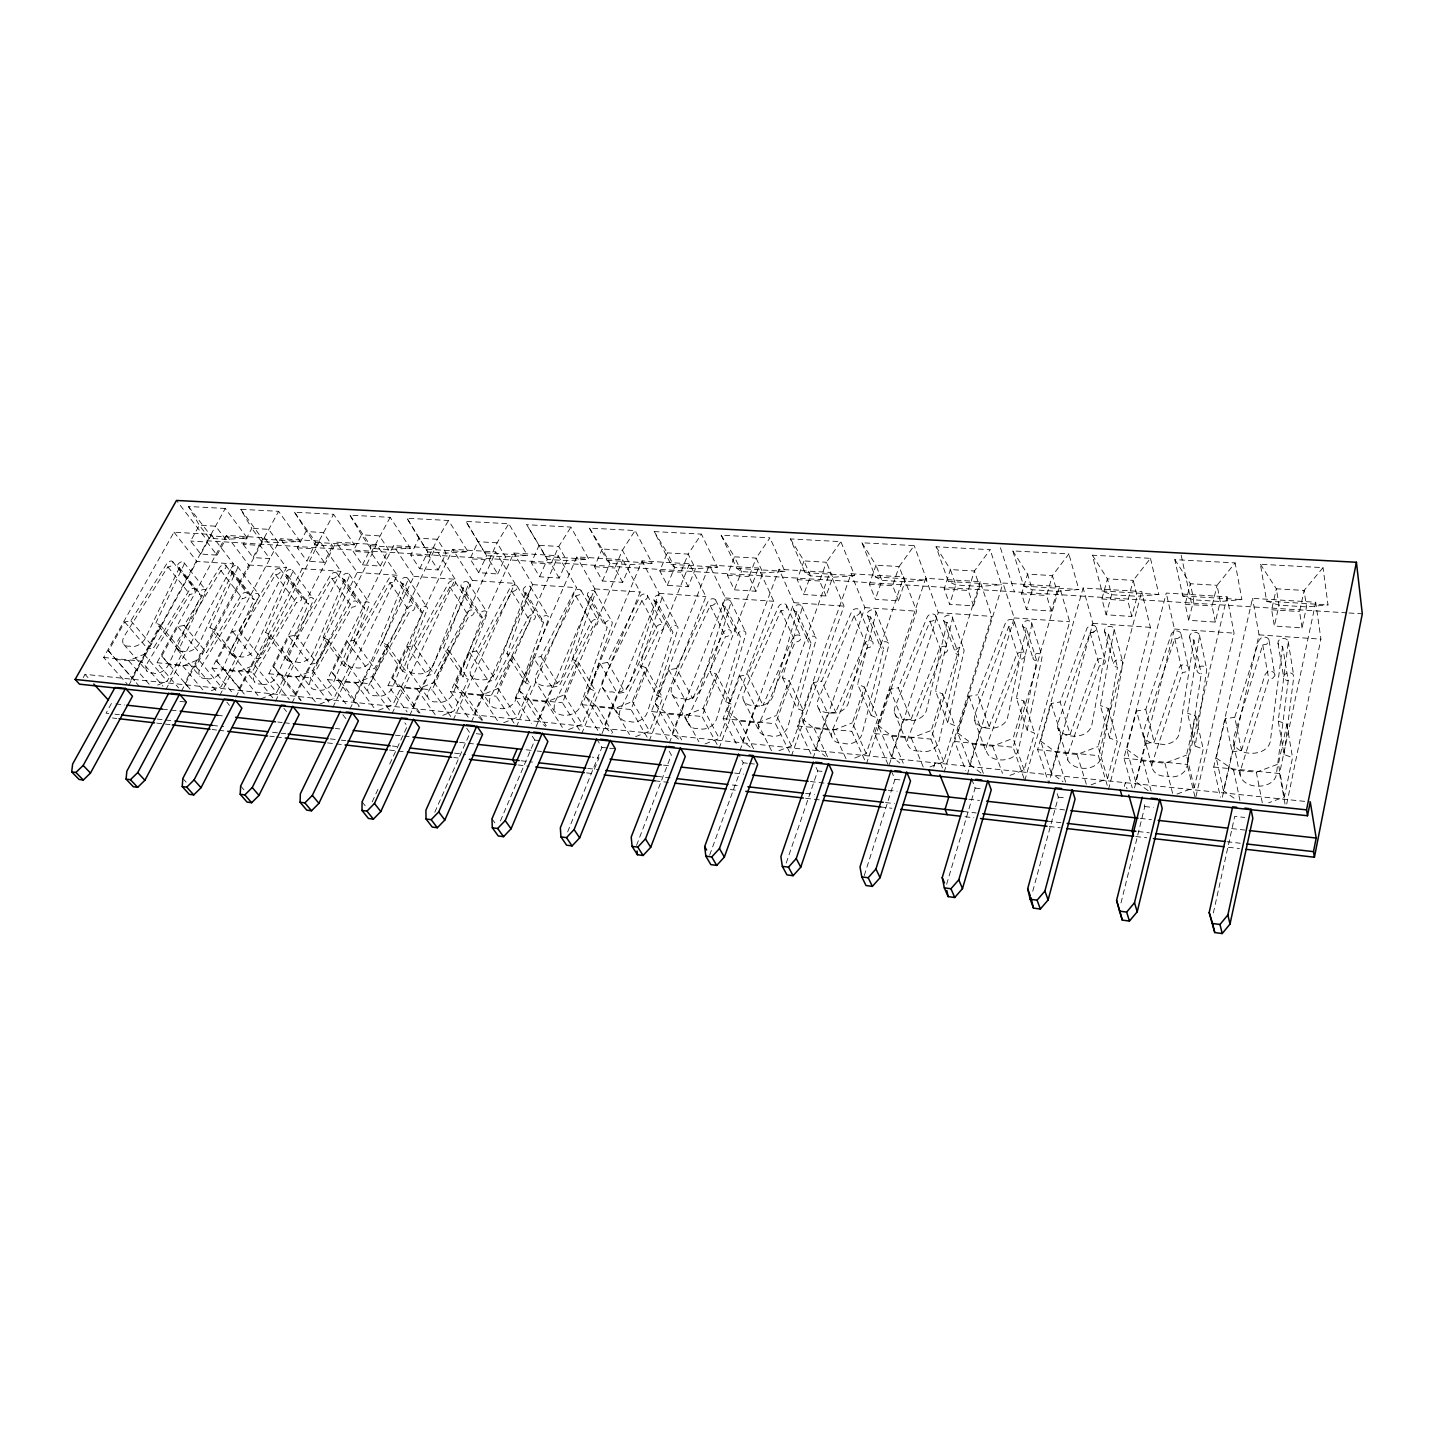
<?xml version="1.0" encoding="UTF-8"?>
<svg xmlns="http://www.w3.org/2000/svg" width="1434" height="1434" viewBox="0 0 1434 1434"><rect width="100%" height="100%" fill="white"/><g stroke="black" fill="none" stroke-linecap="round" stroke-linejoin="round"><path stroke-width="0.75" stroke-dasharray="5 3.75" d="M1269.054 640.389L1274.898 675.593L1272.693 678.318L1268.749 679.071L1240.285 771.098C1237.775 789.525 1272.962 791.532 1276.35 774.665L1288.216 680.612L1282.588 646.375A5.18 3.944 -8.2 0 1 1278.913 640.335L1280.992 638.919A5.18 3.944 -8.2 0 1 1288.252 642.486L1278.214 721.051L1284.057 754.499L1292.536 757.672L1284.344 796.999L1268.624 802.807M1284.057 754.499L1293.755 676.794A5.073 3.908 -7.5 0 0 1286.639 673.209L1284.613 674.607A5.073 3.908 -7.5 0 0 1288.216 680.612M1282.588 646.375L1270.291 741.486C1266.688 758.658 1231.107 756.758 1233.491 738.098L1262.727 644.959L1266.76 644.171L1269.036 640.908A3.872 2.94 -8.8 0 0 1268.498 638.99L1268.194 638.56A5.144 3.926 -8.8 0 0 1261.239 637.879L1258.98 640.424L1234.764 717.251L1241.486 750.484L1232.2 751.936L1223.453 790.69L1235.301 799.043M980.946 773.016L969.796 764.394L980.677 728.042L989.155 726.626L977.683 694.773L1005.61 622.589L1007.851 620.205A4.732 3.603 -17.4 0 1 1014.053 620.814L1025.113 656.18L1022.908 658.762L1019.287 659.479L986.467 745.967C982.666 763.497 1015.469 764.537 1018.66 749.157L1036.728 660.841L1026.35 628.11A4.75 3.621 -16.8 0 1 1023.553 622.446L1025.525 621.101A4.75 3.621 -16.8 0 1 1029.092 620.779L1030.956 621.764A4.75 3.621 -16.8 0 1 1031.745 624.435L1016.383 698.161L1027.174 730.229L1034.559 733.15L1024.109 770.022L1008.048 776.081M1176.991 794.077L1194.235 787.66L1203.251 749.193L1195.167 746.092L1206.711 670.019A4.929 3.818 -10.5 0 0 1202.445 666.075A4.929 3.818 -10.5 0 0 1196.996 669.803A4.929 3.818 -10.5 0 0 1201.262 673.765L1187.155 765.846A14.34 11.526 -10.3 0 1 1166.792 776.099M1195.167 746.092L1187.531 713.128L1199.487 636.23A5.019 3.836 -11.1 0 0 1195.149 632.269A5.019 3.836 -11.1 0 0 1189.593 636.087A5.019 3.836 -11.1 0 0 1193.913 640.048L1201.262 673.765M1193.913 640.048L1179.304 733.115A14.627 11.633 -11.1 0 1 1158.511 743.619M294.454 512.189L315.785 542.375L306.966 561.178L324.263 562.325L332.616 546.031L354.449 544.759L333.548 514.286L294.454 512.189L315.337 544.938L332.616 546.031L323.206 532.552L305.854 531.53L297.358 547.824L306.966 561.178M1091.095 784.828L1107.55 778.68L1117.319 741.019L1109.593 738.008L1122.84 663.512A4.786 3.71 -13.5 0 0 1116.405 660.106L1114.433 661.433A4.786 3.71 -13.5 0 0 1117.48 667.186L1101.312 757.331C1097.602 771.313 1073.941 771.725 1067.738 760.038L1057.181 725.012L1090.163 632.645C1093.389 633.344 1097.996 629.813 1095.612 626.515A4.858 3.71 -14.6 0 0 1089.159 625.869L1086.936 628.307L1060.12 701.979L1070.14 734.28L1061.411 735.714L1051.176 772.836L1062.953 781.655M1109.593 738.008L1100.326 705.492L1114.057 630.225A4.894 3.728 -14 0 0 1107.496 626.819L1105.489 628.182A4.894 3.728 -14 0 0 1108.572 633.971L1117.48 667.186M1108.572 633.971L1091.812 725.066C1088.012 738.743 1067.021 739.084 1058.704 730.175M1027.174 730.229L1042.016 657.238A4.66 3.603 -16.4 0 0 1041.209 654.585L1039.381 653.599A4.66 3.603 -16.4 0 0 1035.868 653.904L1033.95 655.213A4.66 3.603 -16.4 0 0 1036.728 660.841M1286.71 804.008L1320.911 639.152L1315.713 602.244L1252.545 598.372L1213.72 767.047L1220.424 797.214M1026.35 628.11L1007.636 717.323C1004.356 732.81 971.033 732.129 974.869 714.311L1008.622 626.837L1013.318 625.367L1014.519 621.621M1284.344 796.999L1278.411 764.017L1286.854 724.206L1278.214 721.051M1285.025 803.99L1279.54 773.535L1315.713 602.244M1260.396 564.261L1276.35 588.8L1271.653 609.773L1274.378 626.031L1302.036 627.895L1306.517 606.887L1304.115 590.432L1323.026 567.631L1260.396 564.261L1266.652 601.115L1279.003 605.166L1306.517 606.887L1328.009 604.915L1323.026 567.631M1302.036 627.895L1299.562 611.547L1304.115 590.432L1276.35 588.8L1279.003 605.166L1274.378 626.031M1213.343 913.01L1234.728 816.358L1244.802 817.452M1222.36 797.179L1259.034 634.868L1252.545 598.372M929.985 766.903L943.715 761.687L954.793 725.568L947.749 722.718L964.024 651.179A4.553 3.495 -19.1 0 0 960.475 647.469A4.553 3.495 -19.1 0 0 955.277 651.018A4.553 3.495 -19.1 0 0 958.826 654.729L939.001 741.27A13.264 10.54 -20.6 0 1 919.857 750.986M1223.453 790.69L1216.265 758.012L1225.299 718.793L1234.764 717.251M947.749 722.718L935.542 691.08L952.427 618.843A4.643 3.513 -19.5 0 0 948.824 615.132A4.643 3.513 -19.5 0 0 943.518 618.735A4.643 3.513 -19.5 0 0 947.103 622.446L958.826 654.729M1195.92 796.587L1234.065 633.147L1227.074 596.813L1166.254 593.067L1123.951 758.174L1132.268 787.929M947.103 622.446L926.561 709.866A13.533 10.612 -21 0 1 926.364 710.619A13.498 10.576 -21 0 1 907.077 719.778A13.48 10.558 -21.2 0 1 895.013 706.962L930.003 621.227A4.625 3.495 -20 0 0 935.739 618.179A4.625 3.495 -20 0 0 932.942 614.021A4.625 3.495 -20 0 0 927.224 617.068L898.258 687.818L911.074 719.241L902.846 720.639L891.356 756.274L899.835 763.031M1194.235 787.66L1186.474 755.126L1195.759 716.193L1187.531 713.128M1194.898 796.623L1187.191 764.43L1227.074 596.813M1174.822 559.636L1190.328 583.728L1185.201 604.27L1188.696 620.295L1215.333 622.087L1220.262 601.491L1217.072 585.305L1235.14 562.899L1174.822 559.636L1182.745 595.935L1193.751 599.842L1220.262 601.491L1241.898 599.591L1235.14 562.899M1215.333 622.087L1212.089 605.973L1217.072 585.305L1190.328 583.728L1193.751 599.842L1188.696 620.295M1120.994 902.972L1144.798 806.553L1143.776 802.807M854.718 758.048L866.208 753.657L877.877 718.273L871.137 715.476L888.757 645.336A4.463 3.388 -21.7 0 0 885.423 641.697A4.463 3.388 -21.7 0 0 880.297 645.175A4.463 3.388 -21.7 0 0 883.631 648.813L862.192 733.652A12.978 10.199 -23.5 0 1 843.407 743.206A12.924 10.146 -23.7 0 1 832.258 730.695L867.373 647.541A4.427 3.37 -22.2 0 0 872.894 644.601A4.427 3.37 -22.2 0 0 870.348 640.55A4.427 3.37 -22.2 0 0 864.827 643.472L835.735 712.124L827.741 713.505L815.713 748.423L825.339 756.363M1148.114 790.636L1135.656 781.584L1145.192 743.672L1136.588 710.977L1145.748 709.471L1171.327 634.258A5.001 3.818 -11.8 0 1 1177.404 631.032A5.001 3.818 -11.8 0 1 1180.881 635.477A5.001 3.818 -11.8 0 1 1174.804 638.686L1143.938 729.852A14.573 11.58 -11.4 0 0 1158.547 743.601M1134.545 787.893L1174.446 629.024L1166.254 593.067M1124.328 786.441L1125.278 782.677L1127.034 788.879M1135.656 781.584L1126.748 749.355L1136.588 710.977M871.137 715.476L857.64 684.269L875.905 613.465A4.535 3.406 -22 0 0 872.535 609.826A4.535 3.406 -22 0 0 867.301 613.358A4.535 3.406 -22 0 0 870.671 616.996L883.631 648.813M1108.482 789.542L1150.373 627.357L1141.715 591.561L1083.118 587.976L1037.624 749.659L1048.846 783.215L1092.887 623.378L1083.118 587.976M870.671 616.996L848.444 702.678A13.229 10.253 -23.7 0 1 829.318 712.429A13.193 10.217 -23.9 0 1 818.025 699.882L854.162 615.831A4.517 3.388 -22.5 0 0 859.773 612.838A4.517 3.388 -22.5 0 0 857.209 608.751A4.517 3.388 -22.5 0 0 851.581 611.744L821.664 681.132L835.735 712.124M1107.227 785.312L1098.444 755.664L1141.715 591.561M1092.35 555.191L1107.442 578.834L1101.921 598.982L1106.116 614.756L1131.802 616.477L1137.144 596.293L1133.236 580.358L1150.48 558.328L1092.35 555.191L1101.832 590.933L1111.583 594.698L1137.144 596.293L1158.869 594.465L1150.48 558.328M1107.55 778.68L1098.103 746.576L1108.177 708.486L1100.326 705.492M1131.802 616.477L1127.823 600.631L1133.236 580.358L1107.442 578.834L1111.583 594.698L1106.116 614.756M1032.749 891.267L1058.328 797.143L1057.109 793.432M810.999 643.113L796.892 611.744A4.445 3.298 -24.2 0 1 793.719 608.177A4.445 3.298 -24.2 0 1 798.881 604.7A4.445 3.298 -24.2 0 1 802.036 608.267L782.498 677.708L789.041 680.415L803.649 711.21L797.179 708.486L816.054 639.689A4.374 3.298 -24 0 0 812.935 636.122A4.374 3.298 -24 0 0 807.88 639.546A4.374 3.298 -24 0 0 810.999 643.113L788.055 726.321A12.727 9.877 -26 0 1 787.84 727.038A12.691 9.859 -26 0 1 769.682 735.678A12.673 9.823 -26.2 0 1 759.16 723.453L795.296 641.876A4.338 3.262 -24.5 0 0 800.728 638.99A4.338 3.262 -24.5 0 0 798.362 635.011A4.338 3.262 -24.5 0 0 792.93 637.897L763.013 705.259L755.234 706.603L742.704 740.858L750.305 747.329M1051.176 772.836L1040.672 741.019L1051.23 703.485L1060.12 701.979M796.892 611.744L773.123 695.741A12.96 9.913 -26.2 0 1 754.356 705.331A12.924 9.877 -26.4 0 1 743.78 693.052L780.938 610.597A4.427 3.28 -24.6 0 0 786.459 607.658A4.427 3.28 -24.6 0 0 784.075 603.66A4.427 3.28 -24.6 0 0 778.554 606.6L747.795 674.661L763.013 705.259M1024.772 780.67L1069.674 621.764L1059.475 586.524L1002.975 583.046L954.56 741.45L965.745 770.434M1012.816 550.907L1027.533 574.12L1021.617 593.873L1026.475 609.414L1051.265 611.081L1056.966 591.292L1052.395 575.59L1068.886 553.936L1012.816 550.907L1023.733 586.112L1032.319 589.75L1056.966 591.292L1078.798 589.517L1068.886 553.936M1024.055 778.572L1013.085 747.239L1059.475 586.524M1024.109 770.022L1013.103 738.367L1023.894 701.065L1016.383 698.161M1051.265 611.081L1046.587 595.451L1052.395 575.59L1027.533 574.12L1032.319 589.75L1026.475 609.414M946.637 884.294L975.12 788.073L971.607 778.931M705.026 743.941L719.259 738.42L731.967 704.399L725.783 701.728L709.991 671.363L730.713 603.248A4.356 3.191 -26.2 0 0 727.737 599.753A4.356 3.191 -26.2 0 0 722.664 603.158A4.356 3.191 -26.2 0 0 725.622 606.654L740.822 637.592L716.498 719.223A12.494 9.536 -28.2 0 1 698.43 728.454A12.44 9.5 -28.4 0 1 688.571 716.462L725.64 636.409A4.266 3.173 -26.5 0 0 730.964 633.559A4.266 3.173 -26.5 0 0 728.777 629.669A4.266 3.173 -26.5 0 0 723.453 632.502L692.765 698.609L685.201 699.953L672.188 733.545L680.415 740.786M725.783 701.728L745.805 634.24A4.284 3.191 -26.1 0 0 742.866 630.745A4.284 3.191 -26.1 0 0 737.883 634.097A4.284 3.191 -26.1 0 0 740.822 637.592M967.341 774.575L1014.214 617.929L1002.975 583.046M725.622 606.654L700.455 689.055A12.727 9.59 -28.3 0 1 682.046 698.466A12.691 9.536 -28.4 0 1 672.116 686.456L710.224 605.56A4.338 3.173 -26.6 0 0 715.656 602.674A4.338 3.173 -26.6 0 0 713.451 598.749A4.338 3.173 -26.6 0 0 708.02 601.635L676.472 668.441L692.765 698.609M944.146 772.119L991.808 616.387L980.175 581.648L925.683 578.314L874.561 733.563L888.793 766.24L938.266 612.677L925.683 578.314M969.796 764.394L957.822 733.025L969.043 696.243L977.683 694.773M933.731 767.047L935.022 762.87L936.635 766.885M1241.486 750.484L1265.075 674.554L1267.262 672.062A5.037 3.89 -8.1 0 1 1274.091 672.779L1274.951 674.589M942.496 767.979L930.935 739.119L980.175 581.648M936.061 546.766L950.401 569.567L944.164 588.944L949.631 604.27L973.543 605.865L979.601 586.452L974.403 570.983L990.177 549.688L936.061 546.766L948.322 581.451L955.797 584.964L979.601 586.452L1001.488 584.731L990.177 549.688M943.715 761.687L931.275 730.444L942.712 693.931L935.542 691.08M973.543 605.865L968.255 590.485L974.403 570.983L950.401 569.567L955.797 584.964L949.631 604.27M635.62 736.628L649.548 731.197L662.705 697.82L656.772 695.203L639.958 665.233L661.791 598.39A4.284 3.101 -28 0 0 658.995 594.967A4.284 3.101 -28 0 0 653.994 598.319A4.284 3.101 -28 0 0 656.772 601.742L672.94 632.269L647.343 712.375A12.279 9.231 -30.1 0 1 629.616 721.445A12.243 9.178 -30.3 0 1 620.366 709.705L658.278 631.103A4.194 3.065 -28.3 0 0 663.494 628.325A4.194 3.065 -28.3 0 0 661.468 624.489A4.194 3.065 -28.3 0 0 656.234 627.285L624.865 692.192L617.498 693.518L604.072 726.482L611.87 733.563M656.772 695.203L677.87 628.952A4.212 3.083 -27.9 0 0 675.091 625.529A4.212 3.083 -27.9 0 0 670.18 628.845A4.212 3.083 -27.9 0 0 672.94 632.269M864.236 875.6L894.959 779.325L891.034 770.309M656.772 601.742L630.279 682.602A12.512 9.267 -30.1 0 1 612.21 691.851A12.458 9.213 -30.2 0 1 602.907 680.092L641.876 600.685A4.266 3.083 -28.3 0 0 647.218 597.853A4.266 3.083 -28.3 0 0 645.175 593.999A4.266 3.083 -28.3 0 0 639.851 596.849L607.586 662.4L600.093 663.799L586.255 697.085L604.072 726.482M891.356 756.274L878.02 725.299L889.869 689.288L898.258 687.818M866.441 763.874L916.631 611.189L903.671 576.952L851.061 573.725L797.483 725.945L811.088 754.176M1145.192 743.672L1154.191 742.22L1179.071 667.885A4.894 3.782 -11.1 0 1 1185.04 664.731A4.894 3.782 -11.1 0 1 1188.445 669.158A4.894 3.782 -11.1 0 1 1182.494 672.295L1152.452 762.404A14.268 11.472 -10.6 0 0 1166.828 776.081M866.208 753.657L852.441 722.826L864.487 687.047L857.64 684.269M864.612 759.805L851.814 731.322L903.671 576.952M861.959 542.769L875.959 565.175L869.38 584.194L875.421 599.287L898.526 600.828L904.908 581.792L899.118 566.538L914.211 545.601L861.959 542.769L875.457 576.952L881.91 580.358L904.908 581.792L926.848 580.125L914.211 545.601M898.526 600.828L892.647 585.664L899.118 566.538L875.959 565.175L881.91 580.358L875.421 599.287M568.545 729.548L582.186 724.224L595.737 691.457L590.055 688.894L612.139 623.844A4.141 2.993 -29.5 0 0 607.532 620.904L605.757 622.105A4.141 2.993 -29.5 0 0 607.281 627.106L580.501 705.761C576.862 716.104 560.855 718.542 554.026 710.744L535.599 681.544L535.061 676.597L575.787 595.97L579.856 594.626L581.093 590.575A4.194 2.976 -29.8 0 0 576.074 590.055L573.923 592.206L541.012 656.593L533.717 657.955L519.466 690.632L538.198 719.653L545.583 726.59M786.226 863.071L817.721 770.918L814.279 763.784M813.042 758.21L864.899 607.604L851.061 573.725M590.055 688.894L572.291 659.317L595.128 593.694A4.212 2.993 -29.5 0 0 590.467 590.772L588.675 591.973A4.212 2.993 -29.5 0 0 590.199 597.01L562.486 676.364C558.722 686.761 542.572 689.396 535.599 681.544M791.478 755.915L843.999 606.152L829.82 572.417L779.003 569.298L723.148 718.613L737.954 746.702M778.967 750.699L791.443 745.913L813.526 682.566L821.664 681.132M790.367 538.915L804.008 560.927L797.161 579.605L803.721 594.483L826.038 595.97L832.724 577.275L826.414 562.253L840.844 541.64L790.367 538.915L805.012 572.596L810.497 575.894L832.724 577.275L854.7 575.661L840.844 541.64M1090.163 632.645L1099.412 665.77L1067.918 754.033L1067.738 760.038M789.596 752.133L775.543 723.794L829.82 572.417M1070.14 734.28L1096.221 661.45L1098.408 659.048A4.768 3.693 -14.1 0 1 1104.736 659.712C1107.102 662.956 1102.603 666.487 1099.412 665.77M503.692 722.718L517.029 717.466L530.974 685.291L525.525 682.799L506.883 653.599L530.652 589.159A4.141 2.904 -30.9 0 0 528.196 585.861A4.141 2.904 -30.9 0 0 523.338 589.105A4.141 2.904 -30.9 0 0 525.776 592.403L543.719 622.105L515.846 699.362A11.884 8.622 -33.1 0 1 498.745 708.145A11.848 8.586 -33.2 0 1 490.589 696.852L529.971 621.03A4.051 2.868 -31.2 0 0 535.025 618.323A4.051 2.868 -31.2 0 0 533.305 614.63A4.051 2.868 -31.2 0 0 528.25 617.337L495.662 679.985L488.653 681.275L474.475 713.057L482.882 721.212M525.525 682.799L548.505 618.914A4.069 2.886 -30.9 0 0 546.067 615.616A4.069 2.886 -30.9 0 0 541.281 618.807A4.069 2.886 -30.9 0 0 543.719 622.105M826.038 595.97L819.639 581.021L826.414 562.253L804.008 560.927L810.497 575.894L803.721 594.483M791.443 745.913L776.457 715.476L789.041 680.415M709.651 855.112L743.224 762.798L738.564 753.997M739.926 750.448L794.006 602.692L779.003 569.298M525.776 592.403L496.953 670.341A12.099 8.64 -33 0 1 479.548 679.286A12.064 8.604 -33.1 0 1 471.374 667.975L511.848 591.417A4.123 2.886 -31.2 0 0 516.993 588.657A4.123 2.886 -31.2 0 0 515.254 584.964A4.123 2.886 -31.2 0 0 510.128 587.707L476.626 650.964L469.527 652.309L454.919 684.394L474.475 713.057M719.115 748.243L773.786 601.294L758.461 568.043L709.346 565.032L651.412 711.533L667.24 739.263M742.704 740.858L726.948 710.69L739.89 676.095L747.795 674.661M442.783 715.369L454.004 710.923L468.291 679.34L463.057 676.902L486.879 614.128A4.015 2.796 -32.2 0 0 484.602 610.884A4.015 2.796 -32.2 0 0 479.87 614.039A4.015 2.796 -32.2 0 0 482.165 617.265L453.269 693.16A11.723 8.335 -34.3 0 1 436.474 701.8A11.687 8.299 -34.4 0 1 428.838 690.74L468.846 616.226A3.997 2.778 -32.4 0 0 473.812 613.573A3.997 2.778 -32.4 0 0 472.216 609.934A3.997 2.778 -32.4 0 0 467.251 612.605L434.143 674.159L427.314 675.45L412.813 706.657L418.997 712.877M721.159 535.187L734.477 556.822L727.343 575.159L734.405 589.84L755.987 591.274L762.942 572.919L756.13 558.095L769.968 537.822L721.159 535.187L736.879 568.384L741.432 571.574L762.942 572.919L784.936 571.359L769.968 537.822M676.472 668.441L668.782 669.839L655.374 703.771L667.007 713.917L684.52 715.656L703.144 708.396L716.247 674.016L709.991 671.363M717.108 744.515L701.979 716.516L758.461 568.043M989.155 726.626L1016.33 655.248L1018.499 652.882A4.643 3.585 -17 0 1 1024.611 653.528L1025.059 654.334M755.987 591.274L749.086 576.54L756.13 558.095L734.477 556.822L741.432 571.574L734.405 589.84M636.517 845.415L671.345 754.965L667.348 748.01M669.337 742.955L725.443 597.96L709.346 565.032M463.057 676.902L443.608 648.06L468.237 584.767A4.087 2.796 -32.1 0 0 465.942 581.523A4.087 2.796 -32.1 0 0 461.139 584.713A4.087 2.796 -32.1 0 0 463.433 587.958L482.165 617.265M463.433 587.958L433.57 664.498A11.92 8.353 -34.2 0 1 416.469 673.317A11.884 8.317 -34.2 0 1 408.815 662.221L449.935 587.008A4.069 2.778 -32.3 0 0 454.99 584.283A4.069 2.778 -32.3 0 0 453.413 580.662A4.069 2.778 -32.3 0 0 448.358 583.369L414.318 645.515L407.399 646.842L392.45 678.354L412.813 706.657M649.226 740.822L705.887 596.598L689.503 563.813L642.002 560.891L582.168 704.703L601.133 735.732M378.558 710.332L392.97 704.596L407.579 673.568L402.56 671.184L427.171 609.486A3.961 2.707 -33.2 0 0 425.02 606.313A3.961 2.707 -33.2 0 0 420.359 609.414A3.961 2.707 -33.2 0 0 422.51 612.587L392.683 687.155A11.562 8.048 -35.3 0 1 376.174 695.669A11.526 8.012 -35.4 0 1 369.004 684.825L409.586 611.565A3.944 2.689 -33.4 0 0 414.48 608.948A3.944 2.689 -33.4 0 0 413.028 605.399A3.944 2.689 -33.4 0 0 408.134 608.016L374.543 668.531L367.893 669.803L353.087 700.473L358.948 706.568M240.661 509.285L262.583 539.076L253.065 557.557L269.861 558.686L260.074 545.44L243.188 544.382L251.81 528.339L240.661 509.285L278.608 511.329L300.136 541.407L278.339 542.626L261.58 541.586L251.81 528.339L268.66 529.343L278.339 542.626M654.209 531.584L667.222 552.861L659.837 570.875L667.348 585.341L688.23 586.739L695.436 568.689L688.159 554.098L701.423 534.129L654.209 531.584L670.915 564.315L674.625 567.398L695.436 568.689L717.43 567.183L701.423 534.129M586.255 697.085L597.261 707.016L614.164 708.683L632.394 701.549L645.963 667.832L639.958 665.233M647.092 737.148L630.996 709.525L689.503 563.813M911.074 719.241L939.252 649.261A4.535 3.477 -19.7 0 1 944.863 646.268A4.535 3.477 -19.7 0 1 947.623 650.427A4.535 3.477 -19.7 0 1 941.995 653.402L907.973 738.187A13.211 10.486 -20.9 0 0 919.893 750.968M688.23 586.739L680.863 572.202L688.159 554.098L667.222 552.861L674.625 567.398L667.348 585.341M567.631 831.935L601.922 747.401L596.634 738.815M594.393 769.18L598.964 757.905L592.332 757.17M402.56 671.184L382.376 642.719L407.794 580.519A4.015 2.707 -33.1 0 0 405.643 577.328A4.015 2.707 -33.1 0 0 400.893 580.483A4.015 2.707 -33.1 0 0 403.044 583.656L422.51 612.587M601.975 733.67L659.084 593.371L642.002 560.891M403.044 583.656L372.231 658.869A11.759 8.066 -35.1 0 1 371.944 659.515A11.741 8.048 -35.1 0 1 355.471 667.509A11.723 8.03 -35.2 0 1 348.265 656.664L389.976 582.724A4.015 2.689 -33.3 0 0 394.942 580.053A4.015 2.689 -33.3 0 0 393.49 576.486A4.015 2.689 -33.3 0 0 388.524 579.157L354.019 640.227L347.261 641.554L332.007 672.51L353.087 700.473M581.702 733.67L640.173 592.063L622.804 559.726L576.844 556.894L515.254 698.089L531.673 723.328M319.746 704.13L333.871 698.483L348.767 667.975L343.945 665.645L369.273 604.987A3.89 2.635 -34.2 0 0 367.265 601.868A3.89 2.635 -34.2 0 0 362.677 604.915A3.89 2.635 -34.2 0 0 364.684 608.034L333.997 681.347A11.4 7.797 -36.1 0 1 317.756 689.718A11.364 7.762 -36.2 0 1 311.053 679.071L352.155 607.066A3.89 2.617 -34.4 0 0 356.958 604.485A3.89 2.617 -34.4 0 0 355.632 600.971A3.89 2.617 -34.4 0 0 350.81 603.553L316.789 663.064L310.3 664.318L295.225 694.468L300.781 700.455M602.459 580.985L609.952 563.347L602.137 549.007L594.536 566.717L602.459 580.985L622.679 582.347L630.1 564.62L622.41 550.208L602.137 549.007L589.428 528.088L635.119 530.544L652.094 563.15L630.1 564.62L609.952 563.347L607.048 560.371L589.428 528.088M579.426 730.031L562.433 702.75L622.804 559.726M622.679 582.347L614.863 568.007L622.41 550.208L635.119 530.544M519.466 690.632L529.899 700.348L546.229 701.961L564.064 694.952L578.045 661.863L572.291 659.317M500.43 820.965L534.846 740.087L531.512 734.997M343.945 665.645L323.062 637.521L349.215 576.396A3.961 2.635 -34.1 0 0 347.207 573.259A3.961 2.635 -34.1 0 0 342.529 576.36A3.961 2.635 -34.1 0 0 344.536 579.479L364.684 608.034M538.198 719.653L552.018 687.298L533.717 657.955M536.083 726.679L594.859 588.926L576.844 556.894M344.536 579.479L312.845 653.402A11.597 7.797 -36 0 1 296.336 661.934A11.562 7.762 -36 0 1 289.632 651.269L331.863 578.583A3.961 2.617 -34.2 0 0 336.757 575.948A3.961 2.617 -34.2 0 0 335.431 572.453A3.961 2.617 -34.2 0 0 330.537 575.07L295.601 635.119L289.005 636.427L273.482 666.846L295.225 694.468M516.401 726.733L576.54 587.653L558.256 555.765L513.784 553.022L450.581 691.708L468.972 718.416M260.755 698.896L276.601 692.532L291.765 662.562L287.141 660.267L313.132 600.631A3.854 2.545 -35 0 0 311.232 597.566A3.854 2.545 -35 0 0 306.697 600.559A3.854 2.545 -35 0 0 308.579 603.642L277.103 675.719A11.257 7.529 -36.9 0 1 261.131 683.964M539.614 576.773L547.322 559.439L539.112 545.296L531.297 562.702L539.614 576.773L559.188 578.081L566.842 560.658L558.74 546.462L539.112 545.296L526.69 524.701L570.929 527.085L588.818 559.242L566.842 560.658L547.322 559.439L526.69 524.701M514.017 723.148L496.182 696.207L558.256 555.765M559.188 578.081L550.997 563.938L558.74 546.462L570.929 527.085M454.919 684.394L464.777 693.913L480.569 695.472L498.028 688.553L512.386 656.073L506.883 653.599M471.41 721.965L532.659 584.624L513.784 553.022M434.771 812.236L469.993 733.025L466.516 727.988M287.141 660.267L265.595 632.502L292.428 572.399A3.908 2.545 -34.8 0 0 290.546 569.334A3.908 2.545 -34.8 0 0 285.94 572.363A3.908 2.545 -34.8 0 0 287.804 575.446L255.306 648.096A11.436 7.546 -36.7 0 1 239.084 656.503A11.4 7.511 -36.7 0 1 232.81 646.035L275.525 574.568A3.908 2.527 -35 0 0 280.329 571.987A3.908 2.527 -35 0 0 279.128 568.527A3.908 2.527 -35 0 0 274.324 571.126L238.976 630.171L232.559 631.462L216.767 661.361L243.081 693.052M453.234 720.047L514.896 583.387L495.788 551.929L452.696 549.276L388.022 685.524L407.131 711.909M211.354 690.704L221.069 686.778L236.485 657.31L232.021 655.051L258.64 596.401A3.8 2.456 -35.7 0 0 256.865 593.389A3.8 2.456 -35.7 0 0 252.384 596.347A3.8 2.456 -35.7 0 0 254.159 599.358L221.929 670.252A11.114 7.295 -37.5 0 1 206.227 678.372M497.706 573.958L505.539 556.822L497.078 542.823L478.06 541.693L465.907 521.42L508.783 523.733L527.497 555.442L505.539 556.822L486.628 555.657L478.06 541.693L470.065 558.794L478.741 572.686L497.706 573.958L489.137 560.013L470.065 558.794M489.137 560.013L497.078 542.823L508.783 523.733M392.45 678.354L401.789 687.675L417.079 689.198L434.161 682.387L448.896 650.498L443.608 648.06M450.742 716.498L432.136 689.879L495.788 551.929M232.021 655.051L209.902 627.626L237.345 568.509A3.854 2.456 -35.5 0 0 235.588 565.498A3.854 2.456 -35.5 0 0 231.035 568.491A3.854 2.456 -35.5 0 0 232.792 571.521L254.159 599.358M372.159 801.929L378.63 787.965M389.725 764.053L396.196 750.107M397.11 748.1L403.581 734.154M404.513 732.165L407.274 726.178L404.854 722.879M478.741 572.686L486.628 555.657L465.907 521.42M232.792 571.521L199.541 642.97A11.293 7.295 -37.3 0 1 199.236 643.579A11.275 7.278 -37.3 0 1 183.624 651.233A11.257 7.26 -37.3 0 1 177.744 640.962L220.872 570.66A3.854 2.438 -35.7 0 0 225.604 568.115A3.854 2.438 -35.7 0 0 224.529 564.727A3.854 2.438 -35.7 0 0 219.778 567.272L184.09 625.367L177.816 626.658L161.791 656.055L192.228 691.654M409.694 715.423L472.36 580.447L452.696 549.276M392.074 713.558L455.152 579.246L435.255 548.2L393.49 545.637L327.472 679.555L345.952 703.879M157.668 685.076L167.204 681.204L182.835 652.219L178.569 649.996L205.725 592.296A3.746 2.384 -36.3 0 0 204.076 589.32A3.746 2.384 -36.3 0 0 199.667 592.242A3.746 2.384 -36.3 0 0 201.298 595.2L168.405 664.946A10.827 6.955 -38 0 1 168.101 665.555A10.952 7.045 -38 0 1 152.99 672.94A10.934 7.027 -38.1 0 1 147.451 662.884L189.844 594.303A3.746 2.366 -36.4 0 0 194.45 591.83A3.746 2.366 -36.4 0 0 193.447 588.514A3.746 2.366 -36.4 0 0 188.84 590.987L153.761 647.666L147.702 648.867L131.946 677.547L136.194 682.638M438.105 569.961L446.135 553.112L437.334 539.292L418.889 538.198L407.005 518.248L448.555 520.488L468.058 551.767L446.135 553.112L427.798 551.965L418.889 538.198L410.716 555.03L419.714 568.724L438.105 569.961L429.196 556.195L410.716 555.03M332.007 672.51L340.844 681.652L355.632 683.104L372.374 676.418L387.431 645.085L382.376 642.719M389.492 710.045L370.169 683.767L435.255 548.2M178.569 649.996L155.894 622.912L183.91 564.763A3.818 2.384 -36.1 0 0 182.261 561.787A3.818 2.384 -36.1 0 0 177.78 564.745A3.818 2.384 -36.1 0 0 179.411 567.703L201.298 595.2M349.914 709.077L413.906 576.396L393.49 545.637M419.714 568.724L427.798 551.965L407.005 518.248M429.196 556.195L437.334 539.292L448.555 520.488M179.411 567.703L145.479 638.005A11.006 6.955 -37.8 0 1 145.157 638.596A11.131 7.045 -37.8 0 1 129.813 646.125A11.114 7.027 -37.8 0 1 124.328 636.051L167.85 566.878A3.8 2.366 -36.3 0 0 172.51 564.369A3.8 2.366 -36.3 0 0 171.524 561.053A3.8 2.366 -36.3 0 0 166.864 563.562L130.835 620.725L124.722 621.98L108.482 650.893L139.044 686.026M332.849 707.267L397.218 575.249L376.586 544.597L336.112 542.124L268.857 673.765L289.274 699.505M380.333 566.089L388.506 549.509L379.401 535.868L361.511 534.81L349.878 515.164L390.173 517.351L410.393 548.218L388.506 549.509L370.725 548.397L361.511 534.81L353.158 551.373L362.479 564.888L380.333 566.089L371.101 552.502L353.158 551.373M371.101 552.502L390.173 517.351M273.482 666.846L281.853 675.808L296.157 677.224L312.576 670.628L327.92 639.851L323.062 637.521M328.852 702.086L310.192 677.852L376.586 544.597M291.998 702.947L357.209 572.471L336.112 542.124M362.479 564.888L370.725 548.397L370.581 545.745L349.878 515.164M575.787 595.97L593.084 625.995L554.402 703.18L554.026 710.744M552.018 687.298L559.206 685.99L591.202 622.231L593.317 620.115A4.123 2.976 -29.8 0 1 598.265 620.653L597.082 624.686L593.084 625.995M275.453 701.19L341.005 571.359L319.71 541.12L280.437 538.7L212.053 668.154L233.061 693.59M272.711 697.766L252.115 672.116L319.71 541.12M239.12 688.661L254.463 659.013L260.791 657.776L295.207 599.233A3.836 2.527 -35.1 0 1 299.939 596.705A3.836 2.527 -35.1 0 1 301.158 600.129A3.836 2.527 -35.1 0 1 296.426 602.674L254.858 673.514A11.221 7.511 -36.9 0 0 261.167 683.946M235.857 696.978L302.198 568.671L280.437 538.7M216.767 661.361L224.69 670.162L238.564 671.524L254.643 665.035L270.273 634.778L265.595 632.502M324.263 562.325L314.745 548.917L333.548 514.286M219.814 695.293L286.459 567.577L264.537 537.732L226.429 535.384L157.005 662.723L178.533 687.854M206.245 678.372A11.078 7.26 -37.5 0 1 200.348 668.119L242.346 598.426A3.782 2.456 -35.8 0 0 247.024 595.935A3.782 2.456 -35.8 0 0 245.913 592.547A3.782 2.456 -35.8 0 0 241.253 595.056L206.478 652.649L200.276 653.868L184.717 683.014L189.718 688.768M181.401 691.206L248.763 564.978L226.429 535.384M260.074 545.44L278.608 511.329M157.005 662.723L195.849 666.559L264.537 537.732M225.281 508.461L188.428 506.471L199.362 525.256L209.364 538.324L225.658 539.345L247.365 538.144L225.281 508.461L129.472 682.727M165.86 689.557L233.491 563.921L210.995 534.434L173.998 532.175L103.642 657.453L127.124 683.946M217.036 555.137L225.658 539.345L215.709 526.206L199.362 525.256L190.597 541.03L200.724 554.044L217.036 555.137L206.998 542.07L190.597 541.03M115.58 659.371L128.63 660.662L144.099 654.334L160.196 625.099L155.894 622.912M200.724 554.044L210.906 535.886L247.365 538.144M128.594 685.613L196.87 561.393L233.491 563.921M111.422 703.449L106.062 713.164L112.712 713.935M83.19 677.619L85.036 674.338L1310.282 801.947M1093.963 631.892L1091.453 632.681M161.791 656.055L169.302 664.677L182.745 666.003L198.519 659.604L221.069 686.778M726.948 710.69L739.245 721.069L757.385 722.861L776.457 715.476M815.713 748.423L801.122 717.86L814.118 728.472L832.921 730.336L852.441 722.826M878.02 725.299L891.769 736.144L911.289 738.08L931.275 730.444M957.822 733.025L972.36 744.121L992.633 746.128L1013.103 738.367M1040.672 741.019L1056.069 752.402L1077.113 754.481L1098.103 746.576M1126.748 749.355L1143.059 761.006L1164.946 763.175L1186.474 755.126M1216.265 758.012L1233.527 769.95L1256.309 772.209L1278.411 764.017M262.583 539.076L300.136 541.407M315.785 542.375L354.449 544.759M370.581 545.745L410.393 548.218M427.009 549.24L468.058 551.767M485.194 552.825L527.497 555.442M545.171 556.535L588.818 559.242M607.048 560.371L652.094 563.15M670.915 564.315L717.43 567.183M736.879 568.384L784.936 571.359M805.012 572.596L854.7 575.661M875.457 576.952L926.848 580.125M948.322 581.451L1001.488 584.731M1023.733 586.112L1078.798 589.517M1101.832 590.933L1158.869 594.465M1182.745 595.935L1241.898 599.591M1266.652 601.115L1328.009 604.915M1346.759 612.856L207.5 540.815L176.49 500.448M1348.982 612.981L1362.3 613.824M297.358 547.824L314.745 548.917M531.297 562.702L550.997 563.938M594.536 566.717L614.863 568.007M659.837 570.875L680.863 572.202M727.343 575.159L749.086 576.54M797.161 579.605L819.639 581.021M869.38 584.194L892.647 585.664M944.164 588.944L968.255 590.485M1021.617 593.873L1046.587 595.451M1101.921 598.982L1127.823 600.631M1185.201 604.27L1212.089 605.973M1271.653 609.773L1299.562 611.547M248.763 564.978L286.459 567.577M302.198 568.671L341.005 571.359M357.209 572.471L397.218 575.249M413.906 576.396L455.152 579.246M472.36 580.447L514.896 583.387M532.659 584.624L576.54 587.653M594.859 588.926L640.173 592.063M659.084 593.371L705.887 596.598M725.443 597.96L773.786 601.294M794.006 602.692L843.999 606.152M864.899 607.604L916.631 611.189M938.266 612.677L991.808 616.387M1014.214 617.929L1069.674 621.764M1092.887 623.378L1150.373 627.357M1174.446 629.024L1234.065 633.147M1259.034 634.868L1320.911 639.152M103.642 657.453L141.285 661.182L162.974 686.223M212.053 668.154L252.115 672.116M268.857 673.765L310.192 677.852M327.472 679.555L370.169 683.767M388.022 685.524L432.136 689.879M450.581 691.708L496.182 696.207M515.254 698.089L562.433 702.75M582.168 704.703L630.996 709.525M651.412 711.533L701.979 716.516M723.148 718.613L775.543 723.794M797.483 725.945L851.814 731.322M874.561 733.563L930.935 739.119M954.56 741.45L1013.085 747.239M1037.624 749.659L1098.444 755.664M1123.951 758.174L1187.191 764.43M1213.72 767.047L1279.54 773.535M179.913 701.405L186.366 702.104M476.303 733.706L482.595 734.387M534.846 740.087L543.522 741.037M601.922 747.401L607.693 748.028M609.611 748.243L615.401 748.871M743.224 762.798L747.347 763.246M749.426 763.48L755.61 764.143M817.721 770.918L822.005 771.384M894.959 779.325L901.627 780.06M975.12 788.073L983.186 788.951M1058.328 797.143L1066.717 798.057M1144.798 806.553L1153.51 807.503M115.867 703.933L124.722 704.936M162.436 709.149L177.959 710.87M217.86 715.333L222.306 715.835M277.748 722.019L282.175 722.521M284.398 722.772L291.048 723.507M335.395 728.472L339.84 728.956M395.282 735.158L401.932 735.893M404.155 736.144L413.01 737.13M459.579 742.346L466.247 743.081M468.452 743.332L475.102 744.067M526.081 749.767L534.918 750.753M537.123 751.004L541.532 751.488M663.494 765.111L670.162 765.864M734.692 773.069L743.601 774.073M810.353 781.53L825.93 783.269M888.238 790.224L897.146 791.227M968.846 799.24L979.476 800.423M1051.23 808.435L1064.584 809.923M1140.281 818.384L1151.412 819.621M1231.573 828.583L1244.927 830.071M114.935 714.186L119.38 714.688M157.113 719.026L172.654 720.8M212.608 725.389L223.704 726.662M272.532 732.254L285.85 733.778M330.25 738.886L339.123 739.89M341.346 740.159L345.791 740.661M392.396 746.003L396.842 746.522M454.56 753.137L465.656 754.409M521.151 760.773L532.498 762.081M587.743 768.409L599.107 769.717M656.844 776.332L670.162 777.855M732.344 784.99L738.994 785.76M805.603 793.396L814.494 794.418M885.549 802.556L894.422 803.578M963.254 811.483L976.124 812.953M1047.627 821.144L1060.963 822.686M1138.148 831.523L1149.243 832.796M1226.93 841.704L1240.249 843.246M112.444 717.968L116.871 718.488M156.772 723.094L170.072 724.636M212.178 729.53L216.624 730.031M218.828 730.3L225.479 731.071M269.825 736.198L274.252 736.717M276.475 736.968L283.125 737.739M327.454 742.884L334.104 743.654M336.309 743.905L345.182 744.927M389.51 750.072L405.033 751.864M453.789 757.51L458.235 758.03M518.068 764.967L529.11 766.24M586.506 772.89L593.12 773.661M655.087 780.831L668.369 782.372M730.336 789.56L736.968 790.313M805.585 798.272L821.073 800.064M880.834 806.983L891.894 808.274M964.974 816.735L973.847 817.756M1049.276 826.504L1060.371 827.794M1135.782 836.524L1146.806 837.797M1228.4 847.261L1239.442 848.534M209.902 627.626L214.383 629.867L236.485 657.31M182.835 778.465L187.047 783.125M85.036 674.338L87.958 677.583M108.482 650.893L131.946 677.547M128.63 660.662L151.95 687.388M240.643 786.011L244.73 790.726M123.79 644.44L147.021 671.22M144.099 654.334L167.204 681.204M124.722 621.98L147.702 648.867M130.835 620.725L153.761 647.666M182.745 666.003L205.528 693.052M177.386 649.512L200.079 676.597M195.849 666.559L217 691.905M160.196 625.099L182.835 652.219M226.841 702.176L229.494 705.367M177.816 626.658L200.276 653.868M184.09 625.367L206.478 652.649M224.69 670.162L244.246 694.038M238.564 671.524L257.977 695.49M232.667 654.729L254.768 682.154M283.914 708.324L286.495 711.551M167.85 566.878L189.844 594.303M362.067 801.875L365.903 806.679M177.655 566.842L199.559 594.321M172.618 561.554L194.522 589.033M254.643 665.035L276.601 692.532M232.559 631.462L254.463 659.013M238.976 630.171L260.791 657.776M184.018 562.666L205.815 590.199M281.853 675.808L302.215 701.71M173.998 532.175L196.87 561.393M296.157 677.224L316.376 703.198M270.273 634.778L291.765 662.562M289.686 660.106L311.16 687.872M220.872 570.66L242.346 598.426M225.658 565.247L247.024 593.067M342.816 714.67L346.58 719.563M230.982 570.624L252.348 598.462M289.005 636.427L310.3 664.318M188.428 506.471L210.906 535.886M312.576 670.628L333.871 698.483M237.417 566.394L258.676 594.285M295.601 635.119L316.789 663.064M340.844 681.652L359.253 706.12M243.188 544.382L253.065 557.557M275.525 574.568L296.426 602.674M355.632 683.104L373.898 707.643M348.534 665.663L369.345 693.769M327.92 639.851L348.767 667.975M285.922 574.532L306.697 602.71M280.311 569.065L301.122 597.243M287.804 575.446L308.579 603.642M347.261 641.554L367.893 669.803M372.374 676.418L392.97 704.596M292.446 570.23L313.114 598.48M354.019 640.227L374.543 668.531M491.952 818.832L495.483 823.761M401.789 687.675L420.825 714.222M331.863 578.583L352.155 607.066M337.044 573.528L357.245 602.065M387.431 645.085L407.579 673.568M417.079 689.198L435.936 715.799M409.317 671.399L429.393 699.864M342.565 578.565L362.73 607.102M349.179 574.192L369.219 602.8M434.161 682.387L454.004 710.923M407.399 646.842L427.314 675.45M414.318 645.515L434.143 674.159M389.976 582.724L409.586 611.565M464.777 693.913L483.061 720.782M395.192 577.597L414.713 606.492M448.896 650.498L468.291 679.34M400.982 582.706L420.467 611.637M480.569 695.472L497.455 720.621M407.686 578.278L427.063 607.263M470.764 675.45L490.052 704.273M469.527 652.309L488.653 681.275M476.626 650.964L495.662 679.985M498.028 688.553L517.029 717.466M449.935 587.008L468.846 616.226M455.187 581.774L473.973 611.063M529.899 700.348L546.211 725.747M461.282 587.008L480.049 616.297M468.076 582.491L486.718 611.852M512.386 656.073L530.974 685.291M546.229 701.961L562.361 727.432M541.012 656.593L559.206 685.99M564.064 694.952L582.186 724.224M511.848 591.417L529.971 621.03M517.118 586.112L535.133 615.778M523.553 591.435L541.514 621.119M597.261 707.016L612.766 732.738M578.045 661.863L595.737 691.457M530.437 586.829L548.272 616.602M602.656 687.854L620.169 717.412M614.164 708.683L629.454 734.477M600.093 663.799L617.498 693.518M607.586 662.4L624.865 692.192M632.394 701.549L649.548 731.197M581.093 590.575L598.265 620.653M587.868 596.006L604.987 626.084M590.199 597.01L607.281 627.106M655.374 703.771L672.188 733.545M594.841 591.328L611.834 621.496M667.007 713.917L681.634 739.962M645.963 667.832L662.705 697.82M672.062 694.361L688.571 724.313M684.52 715.656L698.914 741.772M668.782 669.839L685.201 699.953M641.876 600.685L658.278 631.103M703.144 708.396L719.259 738.42M647.218 595.2L663.494 625.69M653.958 600.021L670.162 630.53M661.809 596.687L677.888 627.267M716.247 674.016L731.967 704.399M739.245 721.069L753.89 749.319M1057.593 728.006L1058.973 730.731M743.941 701.118L759.375 731.465M757.385 722.861L771.761 751.219M739.89 676.095L755.234 706.603M710.224 605.56L725.64 636.409M715.584 599.968L730.874 630.888M722.664 604.897L737.901 635.818M730.695 601.509L745.788 632.519M782.498 677.708L797.179 708.486M814.118 728.472L827.651 757.098M818.42 708.127L832.67 738.868M832.921 730.336L846.168 759.052M780.938 610.597L795.296 641.876M813.526 682.566L827.741 713.505M786.674 605.668L800.925 637.019M793.791 609.934L807.934 641.303M801.982 606.492L816 637.933M864.487 687.047L877.877 718.273M891.769 736.144L903.277 763.229M854.162 615.831L867.373 647.541M894.493 712.788L907.489 743.959M889.869 689.288L902.846 720.639M859.934 610.794L873.055 642.593M911.289 738.08L923.263 767.065M867.409 615.15L880.404 646.967M875.78 611.655L888.632 643.543M942.712 693.931L954.793 725.568M972.36 744.121L983.348 773.392M930.003 621.227L941.995 653.402M974.511 720.244L986.144 751.846M935.846 616.118L947.713 648.365M969.043 696.243L980.677 728.042M943.68 620.563L955.438 652.828M992.633 746.128L1002.509 773.392M952.248 617.014L963.863 649.351M1023.894 701.065L1034.559 733.15M1008.622 626.837L1019.287 659.479M1056.069 752.402L1065.641 782.068M1022.765 626.174L1033.179 658.905M1051.23 703.485L1061.411 735.714M1000.448 547.734L1014.43 591.83M1031.53 622.553L1041.783 655.374M1077.113 754.481L1086.327 784.255M1108.177 708.486L1117.319 741.019M1096.114 627.339L1105.238 660.536M1104.485 631.068L1113.465 664.283M1143.059 761.006L1151.108 791.066M1143.902 736.072L1152.452 768.552M1114.075 629.239L1122.858 662.526M1145.748 709.471L1154.191 742.22M1164.946 763.175L1172.6 793.343M1174.804 638.686L1182.494 672.295M1195.759 716.193L1203.251 749.193M1181.042 634.204L1188.607 667.903M1189.593 637.09L1197.014 670.807M1199.469 635.226L1206.693 669.033M1181.186 555.227L1191.421 603.033M1233.527 769.95L1239.944 800.441M1225.299 718.793L1232.2 751.936M1233.652 744.443L1240.464 777.389M1256.309 772.209L1262.296 802.789M1262.727 644.959L1268.749 679.071M1286.854 724.206L1292.536 757.672M1278.017 643.346L1283.735 677.565M1288.198 641.446L1293.719 675.773"/><path stroke-width="1.5" d="M361.995 810.461L366.961 811.124L374.453 803.488L413.458 719.223L419.463 727.504L380.817 811.536L373.378 819.119L368.43 818.456L361.995 810.461L362.067 801.875L401.233 717.914L407.346 718.559M346.221 712.035L352.137 712.662L358.375 720.854L318.922 803.327L311.519 810.784L306.733 810.138L300.082 802.233L300.351 793.809L340.306 711.389M240.195 794.275L244.838 794.884L252.241 787.535L292.787 706.317L299.204 714.401L259.016 795.386L251.667 802.717L247.042 802.09L240.195 794.275L240.643 786.011L281.315 705.08L285.133 705.492M182.226 786.567L186.725 787.158L194.074 779.935L235.284 700.168L241.898 708.163L201.047 787.714L193.751 794.902L189.27 794.311L182.226 786.567L182.835 778.465L224.188 698.985L233.061 699.935M170.951 693.285L179.573 694.199L186.366 702.104L144.906 780.275L137.646 787.338L133.308 786.764L126.084 779.11L126.855 771.169L168.8 693.052M117.194 687.531L125.547 688.428L132.502 696.243L90.485 773.051L83.28 780.024L79.067 779.451L71.7 771.886L72.632 764.071L115.114 687.316M1314.422 857.227L1362.3 613.824L1356.421 562.253L176.49 500.448L75.142 679.429L79.497 684.161L1307.521 815.749L1310.282 801.947L1316.179 838.03L1313.49 851.635L1314.422 857.227L1246.056 849.304M1307.521 815.749L1306.535 809.851L1356.421 562.253M1230.014 924.07L1252.85 818.33L1250.914 808.794L1227.862 914.946L1230.014 924.07L1222.198 933.552L1214.759 932.548L1209.185 912.508L1232.666 806.84L1236.717 807.288M1129.436 921.058L1137.234 911.773L1162.221 808.453L1159.747 799.043L1134.509 902.757L1126.658 912.078L1129.436 921.058L1122.284 920.09L1116.584 900.409L1142.235 797.179M1030.168 899.261L1033.484 908.116L1040.349 909.048L1048.129 899.96L1075.088 798.971L1072.112 789.668L1044.902 891.052L1037.069 900.176L1030.168 899.261L1027.676 888.811L1055.263 787.875L1061.59 788.539M944.325 887.861L948.125 896.608L954.721 897.505L962.483 888.614L991.252 789.829L987.811 780.652L958.772 879.813L950.975 888.739L944.325 887.861L942.21 877.644L971.607 778.931M861.78 876.891L866.011 885.531L872.374 886.391L880.082 877.698L910.5 781.028L906.664 771.976L875.941 868.986L868.179 877.733L861.78 876.891L860.006 866.907L891.034 770.309M782.337 866.333L786.961 874.883L793.092 875.708L800.764 867.176L832.706 772.55L828.476 763.605L796.228 858.572L788.485 867.14L782.337 866.333L780.885 856.582L813.419 762.01M738.564 753.997L704.668 846.616L705.833 856.152L710.816 864.612L716.713 865.419L724.367 857.048L757.672 764.376L753.083 755.557L748.942 755.109M705.833 856.152L711.748 856.94L719.456 848.552L753.083 755.557M632.089 846.365L637.413 854.718L643.095 855.489L650.713 847.297L685.291 756.489L680.361 747.777L645.461 838.89L637.789 847.118L632.089 846.365L631.211 837.026L666.362 746.272M560.963 836.9L566.591 845.182L572.076 845.917L579.659 837.886L615.401 748.871L610.167 740.267L574.084 829.569L566.466 837.635L560.963 836.9L560.336 827.777L596.634 738.815M492.328 827.777L498.243 835.968L503.549 836.667L511.078 828.798L547.878 741.503L542.357 733.007L505.216 820.571L497.634 828.493L492.328 827.777L491.952 818.832L529.289 731.609M517.244 748.781L512.53 759.787L515.864 764.698L469.312 759.321M426.041 818.975L432.226 827.059L437.352 827.741L444.827 820.015L482.595 734.387L476.823 725.998L438.714 811.895L431.186 819.656L426.041 818.975L425.898 810.21L464.186 724.654M300.082 802.233L304.886 802.879L312.325 795.386L352.137 712.662M126.084 779.11L130.44 779.684L137.736 772.585L179.573 694.199M71.7 771.886L75.912 772.442L83.172 765.451L125.547 688.428M1222.198 933.552L1219.993 924.482L1227.862 914.946M75.142 679.429L1306.535 809.851M466.301 724.869L474.726 725.783M533.645 732.075L540.188 732.774M600.505 739.227L608.231 740.052M668.352 746.487L674.356 747.132M815.57 762.225L822.023 762.924M894.941 770.721L900.803 771.349M975.658 779.361L981.734 780.006M1150.982 798.111L1157.561 798.81M1244.82 808.149L1248.871 808.579M126.945 705.187L162.436 709.149M180.164 711.121L217.86 715.333M235.606 717.323L275.525 721.786M293.271 723.758L333.19 728.221M353.14 730.444L393.059 734.907M413.01 737.13L457.374 742.095M477.325 744.318L521.653 749.283M543.737 751.739L590.127 756.919M610.077 759.16L661.271 764.878M681.293 767.1L732.469 772.818M752.491 775.059L808.131 781.279M828.153 783.52L886.015 789.973M906.037 792.213L966.624 798.989M986.664 801.23L1051.23 808.435M1070.714 810.604L1138.058 818.133M1158.098 820.373L1227.11 828.081M1249.372 830.573L1316.179 838.03M121.603 714.957L154.89 718.775M174.876 721.051L212.608 725.389M232.577 727.683L268.104 731.752M288.073 734.047L328.027 738.618M348.014 740.912L390.173 745.752M410.16 748.046L452.337 752.886M472.306 755.162L519.18 760.54M538.897 762.798L585.789 768.176M605.775 770.47L656.844 776.332M676.83 778.626L727.898 784.488M747.885 786.782L803.399 793.145M823.367 795.44L883.326 802.305M903.312 804.599L963.254 811.483M982.792 813.705L1047.627 821.144M1067.129 823.385L1135.925 831.272M1155.912 833.566L1224.708 841.453M1246.899 843.999L1313.49 851.635M119.094 718.739L154.549 722.844M172.295 724.905L209.973 729.261M227.701 731.322L267.602 735.947M285.33 737.99L325.231 742.615M345.182 744.927L387.305 749.803M407.256 752.115L451.585 757.26M535.724 767.011L584.301 772.639M604.18 774.934L655.087 780.831M675.002 783.143L725.909 789.041M745.823 791.353L803.363 798.021M823.295 800.315L880.834 806.983M900.749 809.296L960.547 816.215M980.515 818.527L1047.053 826.253M1067.021 828.565L1133.577 836.273L1132 830.824L1135.244 817.828L1128.791 795.081M1153.42 838.567L1223.991 846.741M1119.488 911.128L1126.658 912.078M1209.185 912.508L1212.501 923.496L1219.993 924.482M75.912 772.442L83.28 780.024M83.172 765.451L90.485 773.051M130.44 779.684L137.646 787.338M137.736 772.585L144.906 780.275M186.725 787.158L193.751 794.902M93.819 684.054L108.482 700.204M194.074 779.935L201.047 787.714M244.838 794.884L251.667 802.717M252.241 787.535L259.016 795.386M304.886 802.879L311.519 810.784M312.325 795.386L318.922 803.327M366.961 811.124L373.378 819.119M374.453 803.488L380.817 811.536M431.186 819.656L437.352 827.741M438.714 811.895L444.827 820.015M497.634 828.493L503.549 836.667M505.216 820.571L511.078 828.798M566.466 837.635L572.076 845.917M574.084 829.569L579.659 837.886M637.789 847.118L643.095 855.489M645.461 838.89L650.713 847.297M704.668 846.616L706.657 850.021M711.748 856.94L716.713 865.419M719.456 848.552L724.367 857.048M788.485 867.14L793.092 875.708M796.228 858.572L800.764 867.176M868.179 877.733L872.374 886.391M875.941 868.986L880.082 877.698M942.21 877.644L944.486 882.914M950.975 888.739L954.721 897.505M958.772 879.813L962.483 888.614M928.838 769.843L931.132 775.418M947.229 814.673L945.06 809.385L948.806 796.999L939.879 774.916M1027.676 888.811L1030.329 895.909M1037.069 900.176L1040.349 909.048M1044.902 891.052L1048.129 899.96M1116.584 900.409L1122.284 920.09M1134.509 902.757L1137.234 911.773M1120.277 790.116L1121.926 795.87M1212.501 923.496L1214.759 932.548M1030.992 897.684L1033.484 908.116M946.852 890.496L948.125 896.608M637.054 851.007L637.413 854.718"/></g></svg>
